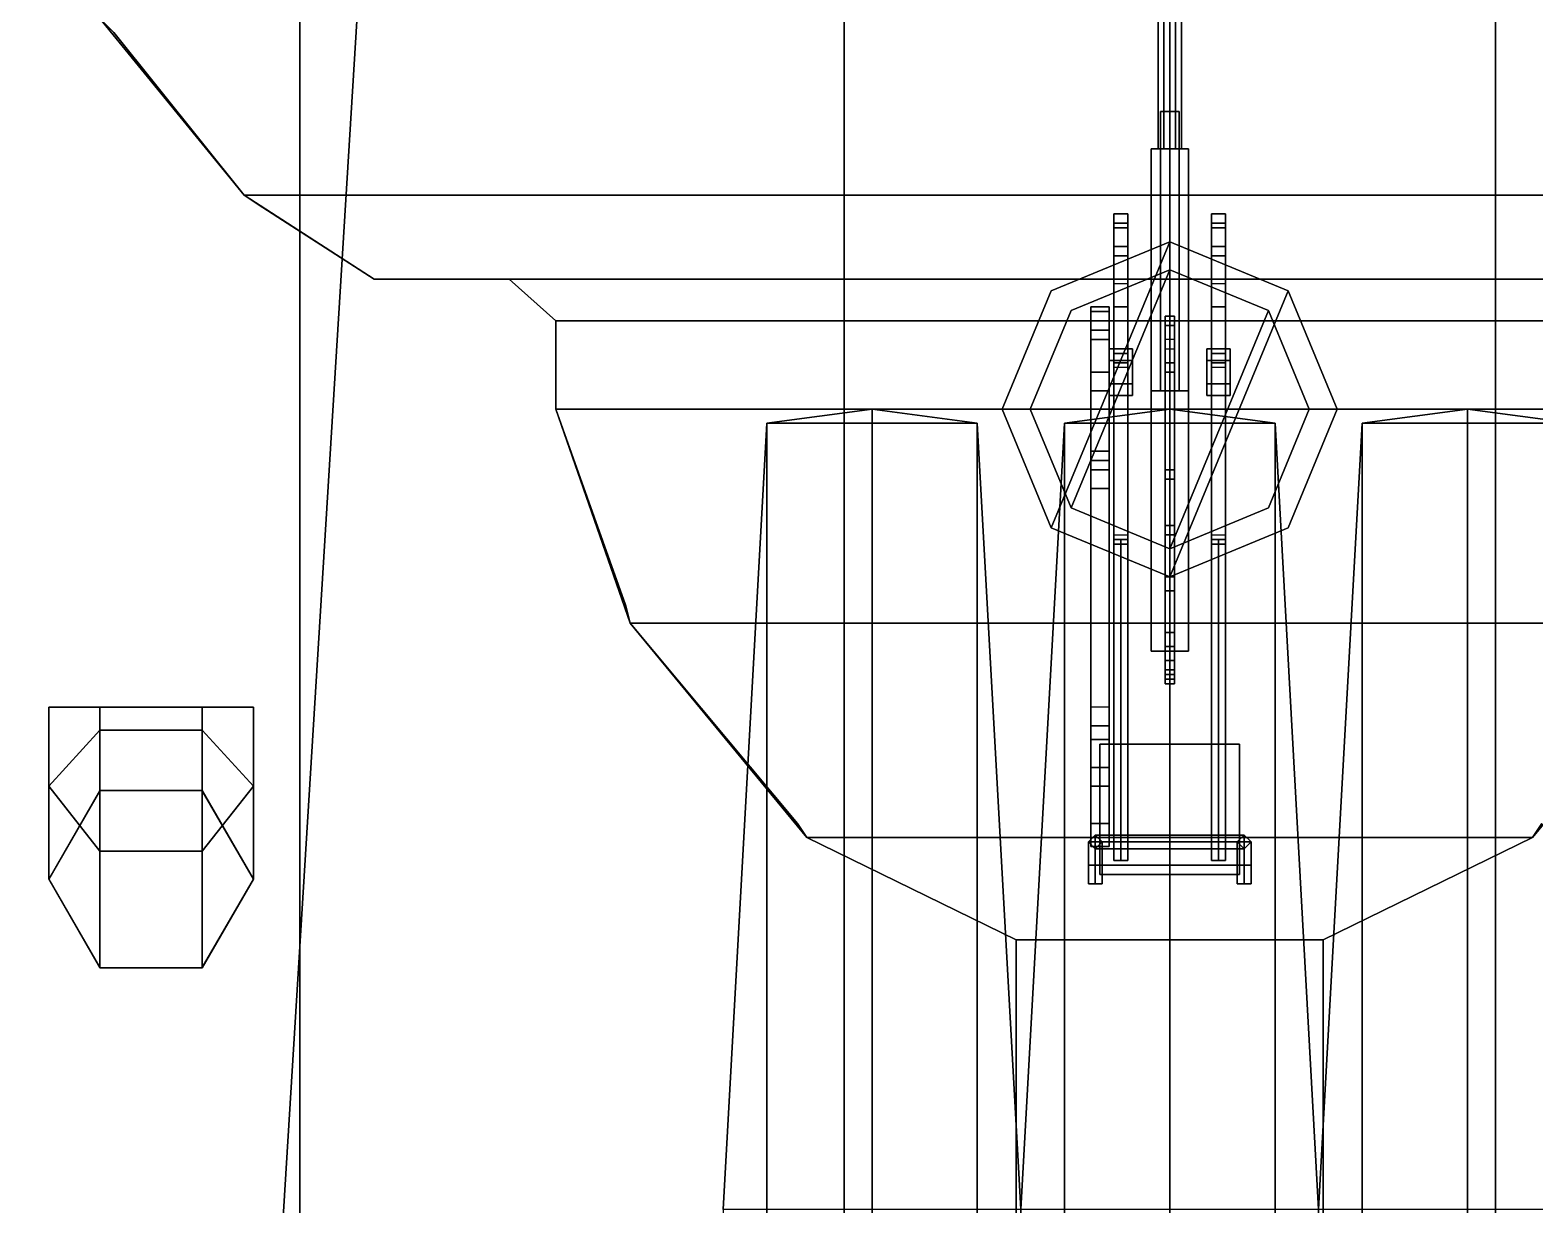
# Model space of a CAD drawing. Header units: millimetres. Extents: x -5 to 5, y -112 to 54.
# Drawn here: x -2.45 to 0.785, y 4.61 to 7.135 of the extents above; entities that cross this region are included whole.
import ezdxf

# ---------------------------------------------------------------- set-up
doc = ezdxf.new("R2010")
doc.units = ezdxf.units.MM
for name, color, linetype in [('gun', 1, 'Continuous'), ('railings', 6, 'Continuous'), ('sleeve', 5, 'Continuous'), ('superstructure', 6, 'Continuous'), ('turret', 2, 'Continuous')]:
    doc.layers.add(name, color=color, linetype=linetype)

msp = doc.modelspace()

# ---------------------------------------------------------------- linework, layer by layer
for points in [[(-2.63, 10.52, -2.67), (-1.87, 10.52, -2.95), (-1.87, -2.83, -2.95), (-2.69, -2.83, -2.67)], [(-1.87, 10.52, -2.95), (-0.7, 10.52, -3.28), (-0.7, -2.83, -3.28), (-1.87, -2.83, -2.95)], [(-0.7, 10.52, -3.28), (0, 10.52, -3.41), (0, -2.83, -3.41), (-0.7, -2.83, -3.28)], [(0.7, -2.83, -3.28), (0, -2.83, -3.41), (0, 10.52, -3.41), (0.7, 10.52, -3.28)], [(1.87, -2.83, -2.95), (0.7, -2.83, -3.28), (0.7, 10.52, -3.28), (1.87, 10.52, -2.95)], [(-5.17, -2.83, 2.86), (5.17, -2.83, 2.86), (4.9767, 8.9, 2.9303), (-4.9767, 8.9, 2.9303)], [(2.3, 7.16, 5.13), (-2.3, 7.16, 5.13), (-1.99, 6.78, 5.13), (1.99, 6.78, 5.13)], [(-1.99, 6.78, 5.09), (-2.3, 7.16, 5.09), (2.3, 7.16, 5.09), (1.99, 6.78, 5.09)], [(-1.99, 6.78, 5.13), (-2.3, 7.16, 5.13), (-2.3, 7.16, 5.09), (-1.99, 6.78, 5.09)], [(-1.71, 6.6, 5.09), (-1.99, 6.78, 5.09), (1.99, 6.78, 5.09), (1.71, 6.6, 5.09)], [(1.99, 6.78, 5.13), (-1.99, 6.78, 5.13), (-1.71, 6.6, 5.13), (1.71, 6.6, 5.13)], [(-1.71, 6.6, 5.13), (-1.99, 6.78, 5.13), (-1.99, 6.78, 5.09), (-1.71, 6.6, 5.09)], [(-0.2546, 6.0654, 5.26), (0, 6.68, 5.26), (-0.2546, 6.5746, 5.26), (-0.36, 6.32, 5.26)], [(0, 6.68, 5.13), (-0.2546, 6.5746, 5.13), (-0.2546, 6.5746, 5.26), (0, 6.68, 5.26)], [(0, 5.96, 5.26), (0.2546, 6.5746, 5.26), (0, 6.68, 5.26), (-0.2546, 6.0654, 5.26)], [(0.2546, 6.5746, 5.13), (0, 6.68, 5.13), (0, 6.68, 5.26), (0.2546, 6.5746, 5.26)], [(-1.42, 6.6, 5.13), (-1.71, 6.6, 5.13), (-1.71, 6.6, 5.09), (-1.42, 6.6, 5.09)], [(1.42, 6.6, 5.13), (-1.42, 6.6, 5.13), (-1.32, 6.51, 5.13), (1.32, 6.51, 5.13)], [(-1.32, 6.51, 5.09), (-1.42, 6.6, 5.09), (1.42, 6.6, 5.09), (1.32, 6.51, 5.09)], [(-1.32, 6.51, 5.13), (-1.42, 6.6, 5.13), (-1.42, 6.6, 5.09), (-1.32, 6.51, 5.09)], [(-0.2546, 6.5746, 5.13), (-0.36, 6.32, 5.13), (-0.36, 6.32, 5.26), (-0.2546, 6.5746, 5.26)], [(0.2546, 6.0654, 5.26), (0.36, 6.32, 5.26), (0.2546, 6.5746, 5.26), (0, 5.96, 5.26)], [(0.36, 6.32, 5.13), (0.2546, 6.5746, 5.13), (0.2546, 6.5746, 5.26), (0.36, 6.32, 5.26)], [(-1.32, 6.32, 5.09), (-1.32, 6.51, 5.09), (1.32, 6.51, 5.09), (1.32, 6.32, 5.09)], [(1.32, 6.51, 5.13), (-1.32, 6.51, 5.13), (-1.32, 6.32, 5.13), (1.32, 6.32, 5.13)], [(-1.32, 6.32, 5.13), (-1.32, 6.51, 5.13), (-1.32, 6.51, 5.09), (-1.32, 6.32, 5.09)], [(1.32, 6.32, 5.13), (-1.32, 6.32, 5.13), (-1.16, 5.86, 5.13), (1.16, 5.86, 5.13)], [(-1.16, 5.86, 5.09), (-1.32, 6.32, 5.09), (1.32, 6.32, 5.09), (1.16, 5.86, 5.09)], [(-1.16, 5.86, 5.13), (-1.32, 6.32, 5.13), (-1.32, 6.32, 5.09), (-1.16, 5.86, 5.09)], [(-0.36, 6.32, 5.13), (-0.2546, 6.0654, 5.13), (-0.2546, 6.0654, 5.26), (-0.36, 6.32, 5.26)], [(0.2546, 6.0654, 5.13), (0.36, 6.32, 5.13), (0.36, 6.32, 5.26), (0.2546, 6.0654, 5.26)], [(-0.2546, 6.0654, 5.13), (0, 5.96, 5.13), (0, 5.96, 5.26), (-0.2546, 6.0654, 5.26)], [(0, 5.96, 5.13), (0.2546, 6.0654, 5.13), (0.2546, 6.0654, 5.26), (0, 5.96, 5.26)], [(1.16, 5.86, 5.13), (-1.16, 5.86, 5.13), (-0.78, 5.4, 5.13), (0.78, 5.4, 5.13)], [(-0.78, 5.4, 5.09), (-1.16, 5.86, 5.09), (1.16, 5.86, 5.09), (0.78, 5.4, 5.09)], [(-0.78, 5.4, 5.13), (-1.16, 5.86, 5.13), (-1.16, 5.86, 5.09), (-0.78, 5.4, 5.09)], [(0.78, 5.4, 5.09), (1.16, 5.86, 5.09), (1.16, 5.86, 5.13), (0.78, 5.4, 5.13)], [(-2.41, 5.68, 4.01), (-2.3, 5.68, 3.65), (-2.3, 5.63, 3.62), (-2.41, 5.51, 3.95)], [(-2.3, 5.68, 4.33), (-2.41, 5.68, 4.01), (-2.41, 5.51, 3.95), (-2.3, 5.37, 4.26)], [(-1.97, 5.68, 4.01), (-2.41, 5.68, 4.01), (-2.3, 5.68, 4.33), (-2.08, 5.68, 4.33)], [(-2.08, 5.68, 3.65), (-2.3, 5.68, 3.65), (-2.41, 5.68, 4.01), (-1.97, 5.68, 4.01)], [(-2.3, 5.68, 3.65), (-2.08, 5.68, 3.65), (-2.08, 5.63, 3.62), (-2.3, 5.63, 3.62)], [(-2.08, 5.68, 4.33), (-2.3, 5.68, 4.33), (-2.3, 5.37, 4.26), (-2.08, 5.37, 4.26)], [(-2.08, 5.68, 3.65), (-1.97, 5.68, 4.01), (-1.97, 5.51, 3.95), (-2.08, 5.63, 3.62)], [(-1.97, 5.68, 4.01), (-2.08, 5.68, 4.33), (-2.08, 5.37, 4.26), (-1.97, 5.51, 3.95)], [(-2.41, 5.51, 3.95), (-2.3, 5.63, 3.62), (-2.3, 5.5, 3.58), (-2.41, 5.31, 3.72)], [(-2.3, 5.63, 3.62), (-2.08, 5.63, 3.62), (-2.08, 5.5, 3.58), (-2.3, 5.5, 3.58)], [(-2.08, 5.63, 3.62), (-1.97, 5.51, 3.95), (-1.97, 5.31, 3.72), (-2.08, 5.5, 3.58)], [(-2.3, 5.37, 4.26), (-2.41, 5.51, 3.95), (-2.41, 5.31, 3.72), (-2.3, 5.12, 3.87)], [(-2.3, 5.5005, 2.9), (-2.41, 5.31, 2.9), (-2.41, 5.31, 3.72), (-2.3, 5.5005, 3.58)], [(-2.08, 5.5005, 2.9), (-2.3, 5.5005, 2.9), (-2.3, 5.5005, 3.58), (-2.08, 5.5005, 3.58)], [(-1.97, 5.51, 3.95), (-2.08, 5.37, 4.26), (-2.08, 5.12, 3.87), (-1.97, 5.31, 3.72)], [(-1.97, 5.31, 2.9), (-2.08, 5.5005, 2.9), (-2.08, 5.5005, 3.58), (-1.97, 5.31, 3.72)], [(-0.33, 5.18, 5.09), (-0.78, 5.4, 5.09), (0.78, 5.4, 5.09), (0.33, 5.18, 5.09)], [(0.78, 5.4, 5.13), (-0.78, 5.4, 5.13), (-0.33, 5.18, 5.13), (0.33, 5.18, 5.13)], [(-0.33, 5.18, 5.13), (-0.78, 5.4, 5.13), (-0.78, 5.4, 5.09), (-0.33, 5.18, 5.09)], [(0.33, 5.18, 5.09), (0.78, 5.4, 5.09), (0.78, 5.4, 5.13), (0.33, 5.18, 5.13)], [(-2.08, 5.37, 4.26), (-2.3, 5.37, 4.26), (-2.3, 5.12, 3.87), (-2.08, 5.12, 3.87)], [(-2.41, 5.31, 2.9), (-2.3, 5.1195, 2.9), (-2.3, 5.1195, 3.87), (-2.41, 5.31, 3.72)], [(-2.08, 5.1195, 2.9), (-1.97, 5.31, 2.9), (-1.97, 5.31, 3.72), (-2.08, 5.1195, 3.87)], [(-0.33, -2.03, 4.98), (-0.33, 5.18, 5.09), (0.33, 5.18, 5.09), (0.33, -2.03, 4.98)], [(0.33, 5.18, 5.13), (-0.33, 5.18, 5.13), (-0.33, -2.03, 5.02), (0.33, -2.03, 5.02)], [(-0.33, -2.03, 5.02), (-0.33, 5.18, 5.13), (-0.33, 5.18, 5.09), (-0.33, -2.03, 4.98)], [(0.33, -2.03, 4.98), (0.33, 5.18, 5.09), (0.33, 5.18, 5.13), (0.33, -2.03, 5.02)], [(-2.3, 5.1195, 2.9), (-2.08, 5.1195, 2.9), (-2.08, 5.1195, 3.87), (-2.3, 5.1195, 3.87)]]:
    msp.add_3dface(points)
at = {"layer": 'gun'}
for points in [[(-0.0125, 6.88, 5.8683), (-0.025, 6.88, 5.89), (-0.025, 7.54, 5.89), (-0.0125, 7.54, 5.8683)], [(-0.025, 6.88, 5.89), (-0.0125, 6.88, 5.9117), (-0.0125, 7.54, 5.9117), (-0.025, 7.54, 5.89)], [(0.0125, 6.88, 5.8683), (-0.0125, 6.88, 5.8683), (-0.0125, 7.54, 5.8683), (0.0125, 7.54, 5.8683)], [(-0.0125, 6.88, 5.9117), (0.0125, 6.88, 5.9117), (0.0125, 7.54, 5.9117), (-0.0125, 7.54, 5.9117)], [(0.025, 6.88, 5.89), (0.0125, 6.88, 5.8683), (0.0125, 7.54, 5.8683), (0.025, 7.54, 5.89)], [(0.0125, 6.88, 5.9117), (0.025, 6.88, 5.89), (0.025, 7.54, 5.89), (0.0125, 7.54, 5.9117)]]:
    msp.add_3dface(points, dxfattribs=at)
at = {"layer": 'railings'}
for points in [[(-2.27, 7.13, 6.09), (-2.3, 7.16, 6.09), (-2.3, 7.16, 5.1), (-2.27, 7.13, 5.1)], [(-2.27, 7.13, 5.1), (-2.3, 7.16, 5.1), (-2.3, 7.16, 6.09), (-2.27, 7.13, 6.09)], [(-1.99, 6.78, 6.05), (-1.99, 6.78, 6.09), (-2.27, 7.13, 6.09), (-2.27, 7.13, 6.05)], [(-2.27, 7.13, 6.05), (-2.27, 7.13, 6.09), (-1.99, 6.78, 6.09), (-1.99, 6.78, 6.05)], [(-2.27, 7.13, 5.64), (-2.27, 7.13, 5.68), (-1.99, 6.78, 5.68), (-1.99, 6.78, 5.64)], [(-1.99, 6.78, 5.64), (-1.99, 6.78, 5.68), (-2.27, 7.13, 5.68), (-2.27, 7.13, 5.64)], [(-1.96, 6.76, 6.09), (-1.99, 6.78, 6.09), (-1.99, 6.78, 5.1), (-1.96, 6.76, 5.1)], [(-1.96, 6.76, 5.1), (-1.99, 6.78, 5.1), (-1.99, 6.78, 6.09), (-1.96, 6.76, 6.09)], [(-1.96, 6.76, 6.05), (-1.96, 6.76, 6.09), (-1.71, 6.6, 6.09), (-1.71, 6.6, 6.05)], [(-1.71, 6.6, 6.05), (-1.71, 6.6, 6.09), (-1.96, 6.76, 6.09), (-1.96, 6.76, 6.05)], [(-1.96, 6.76, 5.64), (-1.96, 6.76, 5.68), (-1.71, 6.6, 5.68), (-1.71, 6.6, 5.64)], [(-1.71, 6.6, 5.64), (-1.71, 6.6, 5.68), (-1.96, 6.76, 5.68), (-1.96, 6.76, 5.64)], [(-1.67, 6.6, 5.1), (-1.71, 6.6, 5.1), (-1.71, 6.6, 6.09), (-1.67, 6.6, 6.09)], [(-1.67, 6.6, 6.09), (-1.71, 6.6, 6.09), (-1.71, 6.6, 5.1), (-1.67, 6.6, 5.1)], [(-1.67, 6.6, 6.05), (-1.67, 6.6, 6.09), (-1.46, 6.6, 6.09), (-1.46, 6.6, 6.05)], [(-1.46, 6.6, 6.05), (-1.46, 6.6, 6.09), (-1.67, 6.6, 6.09), (-1.67, 6.6, 6.05)], [(-1.46, 6.6, 5.64), (-1.46, 6.6, 5.68), (-1.67, 6.6, 5.68), (-1.67, 6.6, 5.64)], [(-1.67, 6.6, 5.64), (-1.67, 6.6, 5.68), (-1.46, 6.6, 5.68), (-1.46, 6.6, 5.64)], [(-1.42, 6.6, 6.09), (-1.46, 6.6, 6.09), (-1.46, 6.6, 5.1), (-1.42, 6.6, 5.1)], [(-1.42, 6.6, 5.1), (-1.46, 6.6, 5.1), (-1.46, 6.6, 6.09), (-1.42, 6.6, 6.09)], [(-1.42, 6.6, 6.05), (-1.42, 6.6, 6.09), (-1.32, 6.51, 6.09), (-1.32, 6.51, 6.05)], [(-1.32, 6.51, 6.05), (-1.32, 6.51, 6.09), (-1.42, 6.6, 6.09), (-1.42, 6.6, 6.05)], [(-1.42, 6.6, 5.64), (-1.42, 6.6, 5.68), (-1.32, 6.51, 5.68), (-1.32, 6.51, 5.64)], [(-1.32, 6.51, 5.64), (-1.32, 6.51, 5.68), (-1.42, 6.6, 5.68), (-1.42, 6.6, 5.64)], [(-1.32, 6.36, 6.05), (-1.32, 6.36, 6.09), (-1.32, 6.51, 6.09), (-1.32, 6.51, 6.05)], [(-1.32, 6.51, 6.05), (-1.32, 6.51, 6.09), (-1.32, 6.36, 6.09), (-1.32, 6.36, 6.05)], [(-1.32, 6.36, 5.64), (-1.32, 6.36, 5.68), (-1.32, 6.51, 5.68), (-1.32, 6.51, 5.64)], [(-1.32, 6.51, 5.64), (-1.32, 6.51, 5.68), (-1.32, 6.36, 5.68), (-1.32, 6.36, 5.64)], [(-1.32, 6.32, 6.09), (-1.32, 6.36, 6.09), (-1.32, 6.36, 5.1), (-1.32, 6.32, 5.1)], [(-1.32, 6.32, 5.1), (-1.32, 6.36, 5.1), (-1.32, 6.36, 6.09), (-1.32, 6.32, 6.09)], [(-1.32, 6.32, 6.05), (-1.32, 6.32, 6.09), (-1.17, 5.9, 6.09), (-1.17, 5.9, 6.05)], [(-1.17, 5.9, 6.05), (-1.17, 5.9, 6.09), (-1.32, 6.32, 6.09), (-1.32, 6.32, 6.05)], [(-1.17, 5.9, 5.64), (-1.17, 5.9, 5.68), (-1.32, 6.32, 5.68), (-1.32, 6.32, 5.64)], [(-1.32, 6.32, 5.64), (-1.32, 6.32, 5.68), (-1.17, 5.9, 5.68), (-1.17, 5.9, 5.64)], [(-1.16, 5.86, 6.09), (-1.17, 5.9, 6.09), (-1.17, 5.9, 5.1), (-1.16, 5.86, 5.1)], [(-1.16, 5.86, 5.1), (-1.17, 5.9, 5.1), (-1.17, 5.9, 6.09), (-1.16, 5.86, 6.09)], [(-1.16, 5.86, 6.05), (-1.16, 5.86, 6.09), (-0.8, 5.43, 6.09), (-0.8, 5.43, 6.05)], [(-0.8, 5.43, 6.05), (-0.8, 5.43, 6.09), (-1.16, 5.86, 6.09), (-1.16, 5.86, 6.05)], [(-0.8, 5.43, 5.64), (-0.8, 5.43, 5.68), (-1.16, 5.86, 5.68), (-1.16, 5.86, 5.64)], [(-1.16, 5.86, 5.64), (-1.16, 5.86, 5.68), (-0.8, 5.43, 5.68), (-0.8, 5.43, 5.64)], [(-0.78, 5.4, 6.09), (-0.8, 5.43, 6.09), (-0.8, 5.43, 5.1), (-0.78, 5.4, 5.1)], [(-0.78, 5.4, 5.1), (-0.8, 5.43, 5.1), (-0.8, 5.43, 6.09), (-0.78, 5.4, 6.09)], [(0.78, 5.4, 5.1), (0.8, 5.43, 5.1), (0.8, 5.43, 6.09), (0.78, 5.4, 6.09)], [(0.78, 5.4, 6.09), (0.8, 5.43, 6.09), (0.8, 5.43, 5.1), (0.78, 5.4, 5.1)], [(-0.33, 5.18, 6.05), (-0.33, 5.18, 6.09), (-0.78, 5.4, 6.09), (-0.78, 5.4, 6.05)], [(-0.78, 5.4, 6.05), (-0.78, 5.4, 6.09), (-0.33, 5.18, 6.09), (-0.33, 5.18, 6.05)], [(-0.33, 5.18, 5.64), (-0.33, 5.18, 5.68), (-0.78, 5.4, 5.68), (-0.78, 5.4, 5.64)], [(-0.78, 5.4, 5.64), (-0.78, 5.4, 5.68), (-0.33, 5.18, 5.68), (-0.33, 5.18, 5.64)], [(0.78, 5.4, 5.64), (0.78, 5.4, 5.68), (0.33, 5.18, 5.68), (0.33, 5.18, 5.64)], [(0.33, 5.18, 5.64), (0.33, 5.18, 5.68), (0.78, 5.4, 5.68), (0.78, 5.4, 5.64)], [(0.33, 5.18, 6.05), (0.33, 5.18, 6.09), (0.78, 5.4, 6.09), (0.78, 5.4, 6.05)], [(0.78, 5.4, 6.05), (0.78, 5.4, 6.09), (0.33, 5.18, 6.09), (0.33, 5.18, 6.05)], [(-0.33, 5.14, 5.1), (-0.33, 5.18, 5.1), (-0.33, 5.18, 6.09), (-0.33, 5.14, 6.09)], [(-0.33, 5.14, 6.09), (-0.33, 5.18, 6.09), (-0.33, 5.18, 5.1), (-0.33, 5.14, 5.1)], [(0.33, 5.14, 6.09), (0.33, 5.18, 6.09), (0.33, 5.18, 5.1), (0.33, 5.14, 5.1)], [(0.33, 5.14, 5.1), (0.33, 5.18, 5.1), (0.33, 5.18, 6.09), (0.33, 5.14, 6.09)], [(-0.33, 5.14, 6.05), (-0.33, 5.14, 6.09), (-0.33, 4.66, 6.09), (-0.33, 4.66, 6.05)], [(-0.33, 4.66, 6.05), (-0.33, 4.66, 6.09), (-0.33, 5.14, 6.09), (-0.33, 5.14, 6.05)], [(-0.33, 4.66, 5.64), (-0.33, 4.66, 5.68), (-0.33, 5.14, 5.68), (-0.33, 5.14, 5.64)], [(-0.33, 5.14, 5.64), (-0.33, 5.14, 5.68), (-0.33, 4.66, 5.68), (-0.33, 4.66, 5.64)], [(0.33, 5.14, 5.64), (0.33, 5.14, 5.68), (0.33, 4.66, 5.68), (0.33, 4.66, 5.64)], [(0.33, 4.66, 5.64), (0.33, 4.66, 5.68), (0.33, 5.14, 5.68), (0.33, 5.14, 5.64)], [(0.33, 4.66, 6.05), (0.33, 4.66, 6.09), (0.33, 5.14, 6.09), (0.33, 5.14, 6.05)], [(0.33, 5.14, 6.05), (0.33, 5.14, 6.09), (0.33, 4.66, 6.09), (0.33, 4.66, 6.05)], [(-0.33, 4.62, 6.09), (-0.33, 4.66, 6.09), (-0.33, 4.66, 5.1), (-0.33, 4.62, 5.1)], [(-0.33, 4.62, 5.1), (-0.33, 4.66, 5.1), (-0.33, 4.66, 6.09), (-0.33, 4.62, 6.09)], [(0.33, 4.62, 6.09), (0.33, 4.66, 6.09), (0.33, 4.66, 5.1), (0.33, 4.62, 5.1)], [(0.33, 4.62, 5.1), (0.33, 4.66, 5.1), (0.33, 4.66, 6.09), (0.33, 4.62, 6.09)], [(-0.33, 4.62, 6.05), (-0.33, 4.62, 6.09), (-0.33, 3.69, 6.09), (-0.33, 3.69, 6.05)], [(-0.33, 3.69, 6.05), (-0.33, 3.69, 6.09), (-0.33, 4.62, 6.09), (-0.33, 4.62, 6.05)], [(-0.33, 3.69, 5.64), (-0.33, 3.69, 5.68), (-0.33, 4.62, 5.68), (-0.33, 4.62, 5.64)], [(-0.33, 4.62, 5.64), (-0.33, 4.62, 5.68), (-0.33, 3.69, 5.68), (-0.33, 3.69, 5.64)], [(0.33, 4.62, 5.64), (0.33, 4.62, 5.68), (0.33, 3.69, 5.68), (0.33, 3.69, 5.64)], [(0.33, 3.69, 5.64), (0.33, 3.69, 5.68), (0.33, 4.62, 5.68), (0.33, 4.62, 5.64)], [(0.33, 3.69, 6.05), (0.33, 3.69, 6.09), (0.33, 4.62, 6.09), (0.33, 4.62, 6.05)], [(0.33, 4.62, 6.05), (0.33, 4.62, 6.09), (0.33, 3.69, 6.09), (0.33, 3.69, 6.05)]]:
    msp.add_3dface(points, dxfattribs=at)
at = {"layer": 'sleeve'}
for points in [[(0, 6.96, 5.85), (0.02, 6.96, 5.83), (0, 6.96, 5.81), (-0.02, 6.96, 5.83)], [(0, 6.36, 5.81), (-0.02, 6.36, 5.83), (-0.02, 6.96, 5.83), (0, 6.96, 5.81)], [(-0.02, 6.36, 5.83), (0, 6.36, 5.85), (0, 6.96, 5.85), (-0.02, 6.96, 5.83)], [(0.02, 6.36, 5.83), (0, 6.36, 5.81), (0, 6.96, 5.81), (0.02, 6.96, 5.83)], [(0, 6.36, 5.85), (0.02, 6.36, 5.83), (0.02, 6.96, 5.83), (0, 6.96, 5.85)], [(-0.04, 6.88, 5.89), (0.04, 6.88, 5.89), (0.02, 6.88, 5.8554), (-0.02, 6.88, 5.8554)], [(-0.02, 6.88, 5.9246), (0.02, 6.88, 5.9246), (0.04, 6.88, 5.89), (-0.04, 6.88, 5.89)], [(-0.02, 6.36, 5.8554), (-0.04, 6.36, 5.89), (-0.04, 6.88, 5.89), (-0.02, 6.88, 5.8554)], [(-0.04, 6.36, 5.89), (-0.02, 6.36, 5.9246), (-0.02, 6.88, 5.9246), (-0.04, 6.88, 5.89)], [(0.02, 6.36, 5.8554), (-0.02, 6.36, 5.8554), (-0.02, 6.88, 5.8554), (0.02, 6.88, 5.8554)], [(-0.02, 6.36, 5.9246), (0.02, 6.36, 5.9246), (0.02, 6.88, 5.9246), (-0.02, 6.88, 5.9246)], [(0.04, 6.36, 5.89), (0.02, 6.36, 5.8554), (0.02, 6.88, 5.8554), (0.04, 6.88, 5.89)], [(0.02, 6.36, 5.9246), (0.04, 6.36, 5.89), (0.04, 6.88, 5.89), (0.02, 6.88, 5.9246)], [(-0.01, 6.5, 6.53), (-0.01, 6.52, 6.55), (-0.01, 6.47, 5.92), (-0.01, 6.45, 5.92)], [(-0.01, 6.47, 5.92), (-0.01, 6.52, 6.55), (0.01, 6.52, 6.55), (0.01, 6.47, 5.92)], [(0.01, 6.42, 6.57), (0.01, 6.52, 6.55), (-0.01, 6.52, 6.55), (-0.01, 6.42, 6.57)], [(-0.01, 6.52, 6.55), (-0.01, 6.5, 6.53), (-0.01, 6.4, 6.55), (-0.01, 6.42, 6.57)], [(0.01, 6.47, 5.92), (0.01, 6.52, 6.55), (0.01, 6.5, 6.53), (0.01, 6.45, 5.92)], [(0.01, 6.4, 6.55), (0.01, 6.5, 6.53), (0.01, 6.52, 6.55), (0.01, 6.42, 6.57)], [(0.01, 6.45, 5.92), (0.01, 6.5, 6.53), (-0.01, 6.5, 6.53), (-0.01, 6.45, 5.92)], [(-0.01, 6.4, 6.55), (-0.01, 6.5, 6.53), (0.01, 6.5, 6.53), (0.01, 6.4, 6.55)], [(-0.01, 6.42, 6.57), (-0.01, 6.4, 6.55), (-0.01, 6.29, 6.54), (-0.01, 6.32, 6.57)], [(0.01, 6.32, 6.57), (0.01, 6.42, 6.57), (-0.01, 6.42, 6.57), (-0.01, 6.32, 6.57)], [(0.01, 6.29, 6.54), (0.01, 6.4, 6.55), (0.01, 6.42, 6.57), (0.01, 6.32, 6.57)], [(-0.01, 6.29, 6.54), (-0.01, 6.4, 6.55), (0.01, 6.4, 6.55), (0.01, 6.29, 6.54)], [(-0.04, 5.8, 5.8), (-0.04, 6.36, 5.8), (0.04, 6.36, 5.8), (0.04, 5.8, 5.8)], [(0.04, 5.8, 5.94), (0.04, 6.36, 5.94), (-0.04, 6.36, 5.94), (-0.04, 5.8, 5.94)], [(-0.04, 6.36, 5.8), (-0.04, 6.36, 5.94), (0.04, 6.36, 5.94), (0.04, 6.36, 5.8)], [(-0.04, 5.8, 5.94), (-0.04, 6.36, 5.94), (-0.04, 6.36, 5.8), (-0.04, 5.8, 5.8)], [(0.04, 6.36, 5.8), (0.04, 6.36, 5.94), (0.04, 5.8, 5.94), (0.04, 5.8, 5.8)], [(-0.01, 6.32, 6.57), (-0.01, 6.29, 6.54), (-0.01, 6.19, 6.52), (-0.01, 6.17, 6.54)], [(0.01, 6.17, 6.54), (0.01, 6.32, 6.57), (-0.01, 6.32, 6.57), (-0.01, 6.17, 6.54)], [(0.01, 6.19, 6.52), (0.01, 6.29, 6.54), (0.01, 6.32, 6.57), (0.01, 6.17, 6.54)], [(-0.01, 6.19, 6.52), (-0.01, 6.29, 6.54), (0.01, 6.29, 6.54), (0.01, 6.19, 6.52)], [(-0.01, 6.07, 6.47), (-0.01, 6.19, 6.52), (0.01, 6.19, 6.52), (0.01, 6.07, 6.47)], [(-0.01, 6.17, 6.54), (-0.01, 6.19, 6.52), (-0.01, 6.07, 6.47), (-0.01, 6.05, 6.49)], [(0.01, 6.07, 6.47), (0.01, 6.19, 6.52), (0.01, 6.17, 6.54), (0.01, 6.05, 6.49)], [(0.01, 6.05, 6.49), (0.01, 6.17, 6.54), (-0.01, 6.17, 6.54), (-0.01, 6.05, 6.49)], [(-0.01, 6.05, 6.49), (-0.01, 6.07, 6.47), (-0.01, 5.96, 6.39), (-0.01, 5.93, 6.4)], [(-0.01, 5.96, 6.39), (-0.01, 6.07, 6.47), (0.01, 6.07, 6.47), (0.01, 5.96, 6.39)], [(0.01, 5.93, 6.4), (0.01, 6.05, 6.49), (-0.01, 6.05, 6.49), (-0.01, 5.93, 6.4)], [(0.01, 5.96, 6.39), (0.01, 6.07, 6.47), (0.01, 6.05, 6.49), (0.01, 5.93, 6.4)], [(-0.01, 5.93, 6.4), (-0.01, 5.96, 6.39), (-0.01, 5.84, 6.25), (-0.01, 5.81, 6.25)], [(-0.01, 5.84, 6.25), (-0.01, 5.96, 6.39), (0.01, 5.96, 6.39), (0.01, 5.84, 6.25)], [(0.01, 5.84, 6.25), (0.01, 5.96, 6.39), (0.01, 5.93, 6.4), (0.01, 5.81, 6.25)], [(0.01, 5.81, 6.25), (0.01, 5.93, 6.4), (-0.01, 5.93, 6.4), (-0.01, 5.81, 6.25)], [(-0.01, 5.81, 6.25), (-0.01, 5.84, 6.25), (-0.01, 5.78, 6.11), (-0.01, 5.75, 6.11)], [(-0.01, 5.78, 6.11), (-0.01, 5.84, 6.25), (0.01, 5.84, 6.25), (0.01, 5.78, 6.11)], [(0.01, 5.78, 6.11), (0.01, 5.84, 6.25), (0.01, 5.81, 6.25), (0.01, 5.75, 6.11)], [(0.04, 5.8, 5.8), (0.04, 5.8, 5.94), (-0.04, 5.8, 5.94), (-0.04, 5.8, 5.8)], [(0.01, 5.75, 6.11), (0.01, 5.81, 6.25), (-0.01, 5.81, 6.25), (-0.01, 5.75, 6.11)], [(-0.01, 5.75, 6.11), (-0.01, 5.78, 6.11), (-0.01, 5.75, 5.99), (-0.01, 5.73, 5.99)], [(-0.01, 5.75, 5.99), (-0.01, 5.78, 6.11), (0.01, 5.78, 6.11), (0.01, 5.75, 5.99)], [(-0.01, 5.74, 5.8), (-0.01, 5.76, 5.8), (0.01, 5.76, 5.8), (0.01, 5.74, 5.8)], [(-0.01, 5.73, 5.94), (-0.01, 5.75, 5.94), (-0.01, 5.76, 5.8), (-0.01, 5.74, 5.8)], [(-0.01, 5.76, 5.8), (-0.01, 5.75, 5.94), (0.01, 5.75, 5.94), (0.01, 5.76, 5.8)], [(0.01, 5.75, 5.99), (0.01, 5.78, 6.11), (0.01, 5.75, 6.11), (0.01, 5.73, 5.99)], [(0.01, 5.76, 5.8), (0.01, 5.75, 5.94), (0.01, 5.73, 5.94), (0.01, 5.74, 5.8)], [(0.01, 5.73, 5.99), (0.01, 5.75, 6.11), (-0.01, 5.75, 6.11), (-0.01, 5.73, 5.99)], [(-0.01, 5.75, 5.94), (-0.01, 5.75, 5.99), (0.01, 5.75, 5.99), (0.01, 5.75, 5.94)], [(-0.01, 5.73, 5.99), (-0.01, 5.75, 5.99), (-0.01, 5.75, 5.94), (-0.01, 5.73, 5.94)], [(0.01, 5.74, 5.8), (0.01, 5.73, 5.94), (-0.01, 5.73, 5.94), (-0.01, 5.74, 5.8)], [(0.01, 5.73, 5.94), (0.01, 5.73, 5.99), (-0.01, 5.73, 5.99), (-0.01, 5.73, 5.94)], [(0.01, 5.75, 5.94), (0.01, 5.75, 5.99), (0.01, 5.73, 5.99), (0.01, 5.73, 5.94)]]:
    msp.add_3dface(points, dxfattribs=at)
at = {"layer": 'superstructure'}
for points in [[(2, 3.06, 3.27), (1.64, 8.9, 3.27), (-1.64, 8.9, 3.27), (-2, 3.06, 3.27)], [(-1.64, 8.9, 3.27), (-1.64, 8.9, 2.93), (-2, 3.06, 2.89), (-2, 3.06, 3.27)]]:
    msp.add_3dface(points, dxfattribs=at)
at = {"layer": 'turret'}
for points in [[(-0.09, 6.71, 5.76), (-0.09, 6.74, 5.65), (-0.12, 6.74, 5.65), (-0.12, 6.71, 5.76)], [(-0.09, 6.74, 5.58), (-0.09, 6.72, 5.51), (-0.12, 6.72, 5.51), (-0.12, 6.74, 5.58)], [(-0.09, 6.74, 5.65), (-0.09, 6.74, 5.58), (-0.12, 6.74, 5.58), (-0.12, 6.74, 5.65)], [(-0.12, 6.74, 5.58), (-0.12, 6.72, 5.51), (-0.12, 6.44, 5.6), (-0.12, 6.44, 5.8)], [(-0.09, 6.35, 5.9), (-0.09, 6.74, 5.65), (-0.12, 6.74, 5.65), (-0.12, 6.35, 5.9)], [(-0.12, 6.74, 5.65), (-0.12, 6.74, 5.58), (-0.12, 6.44, 5.8), (-0.12, 6.35, 5.9)], [(-0.12, 6.35, 5.9), (-0.12, 6.74, 5.65), (-0.09, 6.74, 5.65), (-0.09, 6.35, 5.9)], [(-0.12, 6.71, 5.76), (-0.12, 6.74, 5.65), (-0.12, 6.35, 5.9), (-0.12, 6.42, 5.97)], [(-0.09, 6.44, 5.6), (-0.09, 6.72, 5.51), (-0.09, 6.74, 5.58), (-0.09, 6.44, 5.8)], [(-0.09, 6.44, 5.8), (-0.09, 6.74, 5.58), (-0.09, 6.74, 5.65), (-0.09, 6.35, 5.9)], [(-0.09, 6.35, 5.9), (-0.09, 6.74, 5.65), (-0.09, 6.71, 5.76), (-0.09, 6.42, 5.97)], [(0.09, 6.74, 5.65), (0.09, 6.74, 5.58), (0.09, 6.44, 5.8), (0.09, 6.35, 5.9)], [(0.12, 6.35, 5.9), (0.12, 6.74, 5.65), (0.09, 6.74, 5.65), (0.09, 6.35, 5.9)], [(0.12, 6.74, 5.65), (0.12, 6.74, 5.58), (0.09, 6.74, 5.58), (0.09, 6.74, 5.65)], [(0.09, 6.74, 5.58), (0.09, 6.72, 5.51), (0.09, 6.44, 5.6), (0.09, 6.44, 5.8)], [(0.12, 6.74, 5.58), (0.12, 6.72, 5.51), (0.09, 6.72, 5.51), (0.09, 6.74, 5.58)], [(0.09, 6.71, 5.76), (0.09, 6.74, 5.65), (0.09, 6.35, 5.9), (0.09, 6.42, 5.97)], [(0.12, 6.71, 5.76), (0.12, 6.74, 5.65), (0.09, 6.74, 5.65), (0.09, 6.71, 5.76)], [(0.09, 6.35, 5.9), (0.09, 6.74, 5.65), (0.12, 6.74, 5.65), (0.12, 6.35, 5.9)], [(0.12, 6.44, 5.8), (0.12, 6.74, 5.58), (0.12, 6.74, 5.65), (0.12, 6.35, 5.9)], [(0.12, 6.44, 5.6), (0.12, 6.72, 5.51), (0.12, 6.74, 5.58), (0.12, 6.44, 5.8)], [(0.12, 6.35, 5.9), (0.12, 6.74, 5.65), (0.12, 6.71, 5.76), (0.12, 6.42, 5.97)], [(-0.12, 6.72, 5.51), (-0.12, 6.67, 5.42), (-0.12, 6.42, 5.56), (-0.12, 6.44, 5.6)], [(-0.09, 6.72, 5.51), (-0.09, 6.67, 5.42), (-0.12, 6.67, 5.42), (-0.12, 6.72, 5.51)], [(-0.09, 6.65, 5.85), (-0.09, 6.71, 5.76), (-0.12, 6.71, 5.76), (-0.12, 6.65, 5.85)], [(-0.12, 6.65, 5.85), (-0.12, 6.71, 5.76), (-0.12, 6.42, 5.97), (-0.12, 6.54, 5.94)], [(-0.09, 6.42, 5.56), (-0.09, 6.67, 5.42), (-0.09, 6.72, 5.51), (-0.09, 6.44, 5.6)], [(-0.09, 6.42, 5.97), (-0.09, 6.71, 5.76), (-0.09, 6.65, 5.85), (-0.09, 6.54, 5.94)], [(0.12, 6.72, 5.51), (0.12, 6.67, 5.42), (0.09, 6.67, 5.42), (0.09, 6.72, 5.51)], [(0.09, 6.72, 5.51), (0.09, 6.67, 5.42), (0.09, 6.42, 5.56), (0.09, 6.44, 5.6)], [(0.12, 6.65, 5.85), (0.12, 6.71, 5.76), (0.09, 6.71, 5.76), (0.09, 6.65, 5.85)], [(0.09, 6.65, 5.85), (0.09, 6.71, 5.76), (0.09, 6.42, 5.97), (0.09, 6.54, 5.94)], [(0.12, 6.42, 5.56), (0.12, 6.67, 5.42), (0.12, 6.72, 5.51), (0.12, 6.44, 5.6)], [(0.12, 6.42, 5.97), (0.12, 6.71, 5.76), (0.12, 6.65, 5.85), (0.12, 6.54, 5.94)], [(-0.09, 6.67, 5.42), (-0.09, 6.59, 5.33), (-0.12, 6.59, 5.33), (-0.12, 6.67, 5.42)], [(-0.12, 6.67, 5.42), (-0.12, 6.59, 5.33), (-0.12, 6.08, 5.33), (-0.12, 6.42, 5.56)], [(-0.09, 6.08, 5.33), (-0.09, 6.59, 5.33), (-0.09, 6.67, 5.42), (-0.09, 6.42, 5.56)], [(0.09, 6.67, 5.42), (0.09, 6.59, 5.33), (0.09, 6.08, 5.33), (0.09, 6.42, 5.56)], [(0.12, 6.67, 5.42), (0.12, 6.59, 5.33), (0.09, 6.59, 5.33), (0.09, 6.67, 5.42)], [(0.12, 6.08, 5.33), (0.12, 6.59, 5.33), (0.12, 6.67, 5.42), (0.12, 6.42, 5.56)], [(-0.09, 6.54, 5.94), (-0.09, 6.65, 5.85), (-0.12, 6.65, 5.85), (-0.12, 6.54, 5.94)], [(0.12, 6.54, 5.94), (0.12, 6.65, 5.85), (0.09, 6.65, 5.85), (0.09, 6.54, 5.94)], [(-0.2121, 6.1079, 5.33), (0, 6.62, 5.33), (-0.2121, 6.5321, 5.33), (-0.3, 6.32, 5.33)], [(0, 6.02, 5.33), (0.2121, 6.5321, 5.33), (0, 6.62, 5.33), (-0.2121, 6.1079, 5.33)], [(0, 6.62, 5.26), (-0.2121, 6.5321, 5.26), (-0.2121, 6.5321, 5.33), (0, 6.62, 5.33)], [(0.2121, 6.5321, 5.26), (0, 6.62, 5.26), (0, 6.62, 5.33), (0.2121, 6.5321, 5.33)], [(-0.17, 6.54, 6.21), (-0.17, 6.53, 6.16), (-0.17, 5.55, 6.45), (-0.17, 5.51, 6.5)], [(-0.13, 6.54, 6.21), (-0.13, 6.53, 6.16), (-0.17, 6.53, 6.16), (-0.17, 6.54, 6.21)], [(-0.13, 5.51, 6.5), (-0.13, 6.54, 6.21), (-0.17, 6.54, 6.21), (-0.17, 5.51, 6.5)], [(-0.13, 5.55, 6.45), (-0.13, 6.53, 6.16), (-0.13, 6.54, 6.21), (-0.13, 5.51, 6.5)], [(-0.12, 6.54, 5.94), (-0.12, 6.42, 5.97), (-0.09, 6.42, 5.97), (-0.09, 6.54, 5.94)], [(0.09, 6.54, 5.94), (0.09, 6.42, 5.97), (0.12, 6.42, 5.97), (0.12, 6.54, 5.94)], [(-0.2121, 6.5321, 5.26), (-0.3, 6.32, 5.26), (-0.3, 6.32, 5.33), (-0.2121, 6.5321, 5.33)], [(-0.17, 5.55, 6.45), (-0.17, 6.53, 6.16), (-0.13, 6.53, 6.16), (-0.13, 5.55, 6.45)], [(0.2121, 6.1079, 5.33), (0.3, 6.32, 5.33), (0.2121, 6.5321, 5.33), (0, 6.02, 5.33)], [(0.3, 6.32, 5.26), (0.2121, 6.5321, 5.26), (0.2121, 6.5321, 5.33), (0.3, 6.32, 5.33)], [(-0.17, 5.64, 6.17), (-0.17, 6.49, 5.98), (-0.17, 6.47, 5.96), (-0.17, 5.68, 6.13)], [(-0.17, 6.47, 5.96), (-0.17, 6.49, 5.98), (-0.13, 6.49, 5.98), (-0.13, 6.47, 5.96)], [(-0.13, 5.64, 6.17), (-0.13, 6.49, 5.98), (-0.17, 6.49, 5.98), (-0.17, 5.64, 6.17)], [(-0.13, 6.47, 5.96), (-0.13, 6.49, 5.98), (-0.13, 5.64, 6.17), (-0.13, 5.68, 6.13)], [(-0.17, 5.68, 6.13), (-0.17, 6.47, 5.96), (-0.13, 6.47, 5.96), (-0.13, 5.68, 6.13)], [(-0.08, 6.45, 5.91), (-0.08, 6.425, 5.8667), (-0.13, 6.425, 5.8667), (-0.13, 6.45, 5.91)], [(-0.08, 6.425, 5.9533), (-0.08, 6.45, 5.91), (-0.13, 6.45, 5.91), (-0.13, 6.425, 5.9533)], [(-0.13, 6.425, 5.8667), (-0.13, 6.375, 5.8667), (-0.13, 6.35, 5.91), (-0.13, 6.45, 5.91)], [(-0.13, 6.45, 5.91), (-0.13, 6.35, 5.91), (-0.13, 6.375, 5.9533), (-0.13, 6.425, 5.9533)], [(-0.12, 6.44, 5.6), (-0.12, 6.42, 5.56), (-0.09, 6.42, 5.56), (-0.09, 6.44, 5.6)], [(-0.12, 6.44, 5.8), (-0.12, 6.44, 5.6), (-0.09, 6.44, 5.6), (-0.09, 6.44, 5.8)], [(-0.12, 6.35, 5.9), (-0.12, 6.44, 5.8), (-0.09, 6.44, 5.8), (-0.09, 6.35, 5.9)], [(-0.08, 6.425, 5.9533), (-0.08, 6.375, 5.9533), (-0.08, 6.35, 5.91), (-0.08, 6.45, 5.91)], [(-0.08, 6.45, 5.91), (-0.08, 6.35, 5.91), (-0.08, 6.375, 5.8667), (-0.08, 6.425, 5.8667)], [(0.08, 6.45, 5.91), (0.08, 6.35, 5.91), (0.08, 6.375, 5.9533), (0.08, 6.425, 5.9533)], [(0.08, 6.425, 5.8667), (0.08, 6.375, 5.8667), (0.08, 6.35, 5.91), (0.08, 6.45, 5.91)], [(0.08, 6.425, 5.8667), (0.08, 6.45, 5.91), (0.13, 6.45, 5.91), (0.13, 6.425, 5.8667)], [(0.08, 6.45, 5.91), (0.08, 6.425, 5.9533), (0.13, 6.425, 5.9533), (0.13, 6.45, 5.91)], [(0.09, 6.35, 5.9), (0.09, 6.44, 5.8), (0.12, 6.44, 5.8), (0.12, 6.35, 5.9)], [(0.09, 6.44, 5.8), (0.09, 6.44, 5.6), (0.12, 6.44, 5.6), (0.12, 6.44, 5.8)], [(0.09, 6.44, 5.6), (0.09, 6.42, 5.56), (0.12, 6.42, 5.56), (0.12, 6.44, 5.6)], [(0.13, 6.45, 5.91), (0.13, 6.35, 5.91), (0.13, 6.375, 5.8667), (0.13, 6.425, 5.8667)], [(0.13, 6.425, 5.9533), (0.13, 6.375, 5.9533), (0.13, 6.35, 5.91), (0.13, 6.45, 5.91)], [(-0.08, 6.425, 5.8667), (-0.08, 6.375, 5.8667), (-0.13, 6.375, 5.8667), (-0.13, 6.425, 5.8667)], [(-0.08, 6.375, 5.9533), (-0.08, 6.425, 5.9533), (-0.13, 6.425, 5.9533), (-0.13, 6.375, 5.9533)], [(-0.12, 6.42, 5.97), (-0.12, 6.35, 5.9), (-0.09, 6.35, 5.9), (-0.09, 6.42, 5.97)], [(-0.12, 6.41, 5.55), (-0.12, 6.08, 5.33), (-0.12, 6.05, 5.33), (-0.12, 6.03, 5.55)], [(-0.09, 6.03, 5.55), (-0.09, 6.41, 5.55), (-0.12, 6.41, 5.55), (-0.12, 6.03, 5.55)], [(-0.09, 6.05, 5.33), (-0.09, 6.08, 5.33), (-0.09, 6.41, 5.55), (-0.09, 6.03, 5.55)], [(0.08, 6.375, 5.8667), (0.08, 6.425, 5.8667), (0.13, 6.425, 5.8667), (0.13, 6.375, 5.8667)], [(0.08, 6.425, 5.9533), (0.08, 6.375, 5.9533), (0.13, 6.375, 5.9533), (0.13, 6.425, 5.9533)], [(0.09, 6.42, 5.97), (0.09, 6.35, 5.9), (0.12, 6.35, 5.9), (0.12, 6.42, 5.97)], [(0.09, 6.41, 5.55), (0.09, 6.08, 5.33), (0.09, 6.05, 5.33), (0.09, 6.03, 5.55)], [(0.12, 6.03, 5.55), (0.12, 6.41, 5.55), (0.09, 6.41, 5.55), (0.09, 6.03, 5.55)], [(0.12, 6.05, 5.33), (0.12, 6.08, 5.33), (0.12, 6.41, 5.55), (0.12, 6.03, 5.55)], [(-0.17, 6.36, 5.54), (-0.17, 6.4, 5.46), (-0.17, 6.23, 5.45), (-0.17, 6.21, 5.47)], [(-0.13, 6.36, 5.54), (-0.13, 6.4, 5.46), (-0.17, 6.4, 5.46), (-0.17, 6.36, 5.54)], [(-0.13, 6.4, 5.46), (-0.13, 6.4, 5.33), (-0.17, 6.4, 5.33), (-0.17, 6.4, 5.46)], [(-0.17, 6.4, 5.46), (-0.17, 6.4, 5.33), (-0.17, 6.23, 5.33), (-0.17, 6.23, 5.45)], [(-0.13, 6.23, 5.45), (-0.13, 6.4, 5.46), (-0.13, 6.36, 5.54), (-0.13, 6.21, 5.47)], [(-0.13, 6.23, 5.33), (-0.13, 6.4, 5.33), (-0.13, 6.4, 5.46), (-0.13, 6.23, 5.45)], [(-0.08, 6.375, 5.8667), (-0.08, 6.35, 5.91), (-0.13, 6.35, 5.91), (-0.13, 6.375, 5.8667)], [(-0.08, 6.35, 5.91), (-0.08, 6.375, 5.9533), (-0.13, 6.375, 5.9533), (-0.13, 6.35, 5.91)], [(0.08, 6.35, 5.91), (0.08, 6.375, 5.8667), (0.13, 6.375, 5.8667), (0.13, 6.35, 5.91)], [(0.08, 6.375, 5.9533), (0.08, 6.35, 5.91), (0.13, 6.35, 5.91), (0.13, 6.375, 5.9533)], [(-0.17, 6.19, 5.63), (-0.17, 6.36, 5.54), (-0.17, 6.21, 5.47), (-0.17, 6.15, 5.54)], [(-0.13, 6.19, 5.63), (-0.13, 6.36, 5.54), (-0.17, 6.36, 5.54), (-0.17, 6.19, 5.63)], [(-0.13, 6.21, 5.47), (-0.13, 6.36, 5.54), (-0.13, 6.19, 5.63), (-0.13, 6.15, 5.54)], [(-0.64, 6.32, 4.91), (-0.4137, 6.29, 4.8163), (-0.8663, 6.29, 4.8163), (-0.64, 6.32, 4.91)], [(-0.8663, -1.74, 4.8163), (-0.64, -1.74, 4.91), (-0.64, 6.32, 4.91), (-0.8663, 6.29, 4.8163)], [(-0.64, -1.74, 4.91), (-0.4137, -1.74, 4.8163), (-0.4137, 6.29, 4.8163), (-0.64, 6.32, 4.91)], [(-0.3, 6.32, 5.26), (-0.2121, 6.1079, 5.26), (-0.2121, 6.1079, 5.33), (-0.3, 6.32, 5.33)], [(-0.2263, -1.74, 4.8163), (0, -1.74, 4.91), (0, 6.32, 4.91), (-0.2263, 6.29, 4.8163)], [(0, 6.32, 4.91), (0.2263, 6.29, 4.8163), (-0.2263, 6.29, 4.8163), (0, 6.32, 4.91)], [(0, -1.74, 4.91), (0.2263, -1.74, 4.8163), (0.2263, 6.29, 4.8163), (0, 6.32, 4.91)], [(0.2121, 6.1079, 5.26), (0.3, 6.32, 5.26), (0.3, 6.32, 5.33), (0.2121, 6.1079, 5.33)], [(0.64, 6.32, 4.91), (0.8663, 6.29, 4.8163), (0.4137, 6.29, 4.8163), (0.64, 6.32, 4.91)], [(0.4137, -1.74, 4.8163), (0.64, -1.74, 4.91), (0.64, 6.32, 4.91), (0.4137, 6.29, 4.8163)], [(0.64, -1.74, 4.91), (0.8663, -1.74, 4.8163), (0.8663, 6.29, 4.8163), (0.64, 6.32, 4.91)], [(-0.4137, 6.29, 4.8163), (-0.32, 4.6, 4.59), (-0.96, 4.6, 4.59), (-0.8663, 6.29, 4.8163)], [(-0.96, -1.74, 4.59), (-0.8663, -1.74, 4.8163), (-0.8663, 6.29, 4.8163), (-0.96, 4.6, 4.59)], [(-0.4137, -1.74, 4.8163), (-0.32, -1.74, 4.59), (-0.32, 4.6, 4.59), (-0.4137, 6.29, 4.8163)], [(-0.32, -1.74, 4.59), (-0.2263, -1.74, 4.8163), (-0.2263, 6.29, 4.8163), (-0.32, 4.6, 4.59)], [(0.2263, 6.29, 4.8163), (0.32, 4.6, 4.59), (-0.32, 4.6, 4.59), (-0.2263, 6.29, 4.8163)], [(0.2263, -1.74, 4.8163), (0.32, -1.74, 4.59), (0.32, 4.6, 4.59), (0.2263, 6.29, 4.8163)], [(0.8663, 6.29, 4.8163), (0.96, 4.6, 4.59), (0.32, 4.6, 4.59), (0.4137, 6.29, 4.8163)], [(0.32, -1.74, 4.59), (0.4137, -1.74, 4.8163), (0.4137, 6.29, 4.8163), (0.32, 4.6, 4.59)], [(-0.17, 6.21, 5.47), (-0.17, 6.23, 5.45), (-0.13, 6.23, 5.45), (-0.13, 6.21, 5.47)], [(-0.17, 6.23, 5.45), (-0.17, 6.23, 5.33), (-0.13, 6.23, 5.33), (-0.13, 6.23, 5.45)], [(-0.17, 6.15, 5.54), (-0.17, 6.21, 5.47), (-0.13, 6.21, 5.47), (-0.13, 6.15, 5.54)], [(-0.17, 5.64, 6.17), (-0.17, 6.19, 5.63), (-0.17, 6.15, 5.54), (-0.17, 5.61, 6.13)], [(-0.13, 5.64, 6.17), (-0.13, 6.19, 5.63), (-0.17, 6.19, 5.63), (-0.17, 5.64, 6.17)], [(-0.13, 6.15, 5.54), (-0.13, 6.19, 5.63), (-0.13, 5.64, 6.17), (-0.13, 5.61, 6.13)], [(-0.17, 5.61, 6.13), (-0.17, 6.15, 5.54), (-0.13, 6.15, 5.54), (-0.13, 5.61, 6.13)], [(-0.2121, 6.1079, 5.26), (0, 6.02, 5.26), (0, 6.02, 5.33), (-0.2121, 6.1079, 5.33)], [(0, 6.02, 5.26), (0.2121, 6.1079, 5.26), (0.2121, 6.1079, 5.33), (0, 6.02, 5.33)], [(-0.12, 6.03, 5.55), (-0.12, 6.05, 5.33), (-0.09, 6.05, 5.33), (-0.09, 6.03, 5.55)], [(0.09, 6.03, 5.55), (0.09, 6.05, 5.33), (0.12, 6.05, 5.33), (0.12, 6.03, 5.55)], [(-0.105, 5.35, 5.505), (-0.12, 5.35, 5.52), (-0.12, 6.04, 5.52), (-0.105, 6.04, 5.505)], [(-0.12, 5.35, 5.52), (-0.105, 5.35, 5.535), (-0.105, 6.04, 5.535), (-0.12, 6.04, 5.52)], [(-0.09, 5.35, 5.52), (-0.105, 5.35, 5.505), (-0.105, 6.04, 5.505), (-0.09, 6.04, 5.52)], [(-0.105, 5.35, 5.535), (-0.09, 5.35, 5.52), (-0.09, 6.04, 5.52), (-0.105, 6.04, 5.535)], [(0.105, 5.35, 5.505), (0.09, 5.35, 5.52), (0.09, 6.04, 5.52), (0.105, 6.04, 5.505)], [(0.09, 5.35, 5.52), (0.105, 5.35, 5.535), (0.105, 6.04, 5.535), (0.09, 6.04, 5.52)], [(0.12, 5.35, 5.52), (0.105, 5.35, 5.505), (0.105, 6.04, 5.505), (0.12, 6.04, 5.52)], [(0.105, 5.35, 5.535), (0.12, 5.35, 5.52), (0.12, 6.04, 5.52), (0.105, 6.04, 5.535)], [(-0.17, 5.38, 6.17), (-0.17, 5.64, 6.17), (-0.17, 5.61, 6.13), (-0.17, 5.39, 6.13)], [(-0.13, 5.38, 6.17), (-0.13, 5.64, 6.17), (-0.17, 5.64, 6.17), (-0.17, 5.38, 6.17)], [(-0.13, 5.61, 6.13), (-0.13, 5.64, 6.17), (-0.13, 5.38, 6.17), (-0.13, 5.39, 6.13)], [(-0.17, 5.39, 6.13), (-0.17, 5.61, 6.13), (-0.13, 5.61, 6.13), (-0.13, 5.39, 6.13)], [(-0.15, 5.32, 5.57), (-0.15, 5.6, 5.57), (-0.15, 5.6, 5.55), (-0.15, 5.32, 5.55)], [(-0.15, 5.32, 5.55), (-0.15, 5.6, 5.55), (0.15, 5.6, 5.55), (0.15, 5.32, 5.55)], [(0.15, 5.6, 5.57), (-0.15, 5.6, 5.57), (-0.15, 5.32, 5.57), (0.15, 5.32, 5.57)], [(0.15, 5.6, 5.55), (-0.15, 5.6, 5.55), (-0.15, 5.6, 5.57), (0.15, 5.6, 5.57)], [(0.15, 5.32, 5.55), (0.15, 5.6, 5.55), (0.15, 5.6, 5.57), (0.15, 5.32, 5.57)], [(-0.17, 5.51, 6.5), (-0.17, 5.55, 6.45), (-0.17, 5.43, 6.21), (-0.17, 5.38, 6.22)], [(-0.17, 5.43, 6.21), (-0.17, 5.55, 6.45), (-0.13, 5.55, 6.45), (-0.13, 5.43, 6.21)], [(-0.13, 5.43, 6.21), (-0.13, 5.55, 6.45), (-0.13, 5.51, 6.5), (-0.13, 5.38, 6.22)], [(-0.13, 5.38, 6.22), (-0.13, 5.51, 6.5), (-0.17, 5.51, 6.5), (-0.17, 5.38, 6.22)], [(-0.16, 5.405, 5.81), (-0.175, 5.39, 5.81), (-0.175, 5.34, 5.86), (-0.16, 5.34, 5.875)], [(-0.16, 5.405, 5.52), (-0.175, 5.39, 5.505), (-0.175, 5.39, 5.81), (-0.16, 5.405, 5.81)], [(-0.175, 5.39, 5.505), (-0.16, 5.405, 5.52), (0.16, 5.405, 5.52), (0.175, 5.39, 5.505)], [(-0.17, 5.38, 6.22), (-0.17, 5.43, 6.21), (-0.17, 5.43, 6.17), (-0.17, 5.38, 6.17)], [(-0.17, 5.43, 6.17), (-0.17, 5.43, 6.21), (-0.13, 5.43, 6.21), (-0.13, 5.43, 6.17)], [(-0.145, 5.39, 5.81), (-0.16, 5.405, 5.81), (-0.16, 5.34, 5.875), (-0.145, 5.34, 5.86)], [(-0.145, 5.39, 5.535), (-0.16, 5.405, 5.52), (-0.16, 5.405, 5.81), (-0.145, 5.39, 5.81)], [(-0.16, 5.405, 5.52), (-0.145, 5.39, 5.535), (0.145, 5.39, 5.535), (0.16, 5.405, 5.52)], [(-0.13, 5.43, 6.17), (-0.13, 5.43, 6.21), (-0.13, 5.38, 6.22), (-0.13, 5.38, 6.17)], [(0.16, 5.405, 5.81), (0.145, 5.39, 5.81), (0.145, 5.34, 5.86), (0.16, 5.34, 5.875)], [(0.16, 5.405, 5.52), (0.145, 5.39, 5.535), (0.145, 5.39, 5.81), (0.16, 5.405, 5.81)], [(0.175, 5.39, 5.81), (0.16, 5.405, 5.81), (0.16, 5.34, 5.875), (0.175, 5.34, 5.86)], [(0.175, 5.39, 5.505), (0.16, 5.405, 5.52), (0.16, 5.405, 5.81), (0.175, 5.39, 5.81)], [(-0.175, 5.39, 5.81), (-0.16, 5.375, 5.81), (-0.16, 5.34, 5.845), (-0.175, 5.34, 5.86)], [(-0.175, 5.39, 5.505), (-0.16, 5.375, 5.52), (-0.16, 5.375, 5.81), (-0.175, 5.39, 5.81)], [(-0.16, 5.375, 5.52), (-0.175, 5.39, 5.505), (0.175, 5.39, 5.505), (0.16, 5.375, 5.52)], [(-0.13, 5.39, 6.13), (-0.13, 5.38, 6.17), (-0.17, 5.38, 6.17), (-0.17, 5.39, 6.13)], [(-0.13, 5.38, 6.17), (-0.13, 5.38, 6.22), (-0.17, 5.38, 6.22), (-0.17, 5.38, 6.17)], [(-0.16, 5.375, 5.81), (-0.145, 5.39, 5.81), (-0.145, 5.34, 5.86), (-0.16, 5.34, 5.845)], [(-0.16, 5.375, 5.52), (-0.145, 5.39, 5.535), (-0.145, 5.39, 5.81), (-0.16, 5.375, 5.81)], [(-0.145, 5.39, 5.535), (-0.16, 5.375, 5.52), (0.16, 5.375, 5.52), (0.145, 5.39, 5.535)], [(0.145, 5.39, 5.81), (0.16, 5.375, 5.81), (0.16, 5.34, 5.845), (0.145, 5.34, 5.86)], [(0.145, 5.39, 5.535), (0.16, 5.375, 5.52), (0.16, 5.375, 5.81), (0.145, 5.39, 5.81)], [(0.16, 5.375, 5.81), (0.175, 5.39, 5.81), (0.175, 5.34, 5.86), (0.16, 5.34, 5.845)], [(0.16, 5.375, 5.52), (0.175, 5.39, 5.505), (0.175, 5.39, 5.81), (0.16, 5.375, 5.81)], [(-0.16, 5.34, 5.875), (-0.175, 5.34, 5.86), (-0.175, 5.3, 5.86), (-0.16, 5.3, 5.875)], [(-0.175, 5.34, 5.86), (-0.16, 5.34, 5.845), (-0.16, 5.3, 5.845), (-0.175, 5.3, 5.86)], [(-0.145, 5.34, 5.86), (-0.16, 5.34, 5.875), (-0.16, 5.3, 5.875), (-0.145, 5.3, 5.86)], [(-0.16, 5.34, 5.845), (-0.145, 5.34, 5.86), (-0.145, 5.3, 5.86), (-0.16, 5.3, 5.845)], [(-0.15, 5.32, 5.7), (-0.15, 5.32, 5.86), (-0.15, 5.34, 5.86), (-0.15, 5.34, 5.7)], [(0.15, 5.34, 5.86), (-0.15, 5.34, 5.86), (-0.15, 5.32, 5.86), (0.15, 5.32, 5.86)], [(0.15, 5.32, 5.7), (-0.15, 5.32, 5.7), (-0.15, 5.34, 5.7), (0.15, 5.34, 5.7)], [(-0.15, 5.34, 5.7), (-0.15, 5.34, 5.86), (0.15, 5.34, 5.86), (0.15, 5.34, 5.7)], [(-0.09, 5.35, 5.52), (-0.105, 5.35, 5.535), (-0.12, 5.35, 5.52), (-0.105, 5.35, 5.505)], [(0.12, 5.35, 5.52), (0.105, 5.35, 5.535), (0.09, 5.35, 5.52), (0.105, 5.35, 5.505)], [(0.16, 5.34, 5.875), (0.145, 5.34, 5.86), (0.145, 5.3, 5.86), (0.16, 5.3, 5.875)], [(0.145, 5.34, 5.86), (0.16, 5.34, 5.845), (0.16, 5.3, 5.845), (0.145, 5.3, 5.86)], [(0.15, 5.34, 5.7), (0.15, 5.34, 5.86), (0.15, 5.32, 5.86), (0.15, 5.32, 5.7)], [(0.175, 5.34, 5.86), (0.16, 5.34, 5.875), (0.16, 5.3, 5.875), (0.175, 5.3, 5.86)], [(0.16, 5.34, 5.845), (0.175, 5.34, 5.86), (0.175, 5.3, 5.86), (0.16, 5.3, 5.845)], [(0.15, 5.32, 5.57), (-0.15, 5.32, 5.57), (-0.15, 5.32, 5.55), (0.15, 5.32, 5.55)], [(0.15, 5.32, 5.86), (-0.15, 5.32, 5.86), (-0.15, 5.32, 5.7), (0.15, 5.32, 5.7)], [(-0.145, 5.3, 5.86), (-0.16, 5.3, 5.875), (-0.175, 5.3, 5.86), (-0.16, 5.3, 5.845)], [(0.175, 5.3, 5.86), (0.16, 5.3, 5.875), (0.145, 5.3, 5.86), (0.16, 5.3, 5.845)]]:
    msp.add_3dface(points, dxfattribs=at)

doc.saveas('drawing.dxf')
